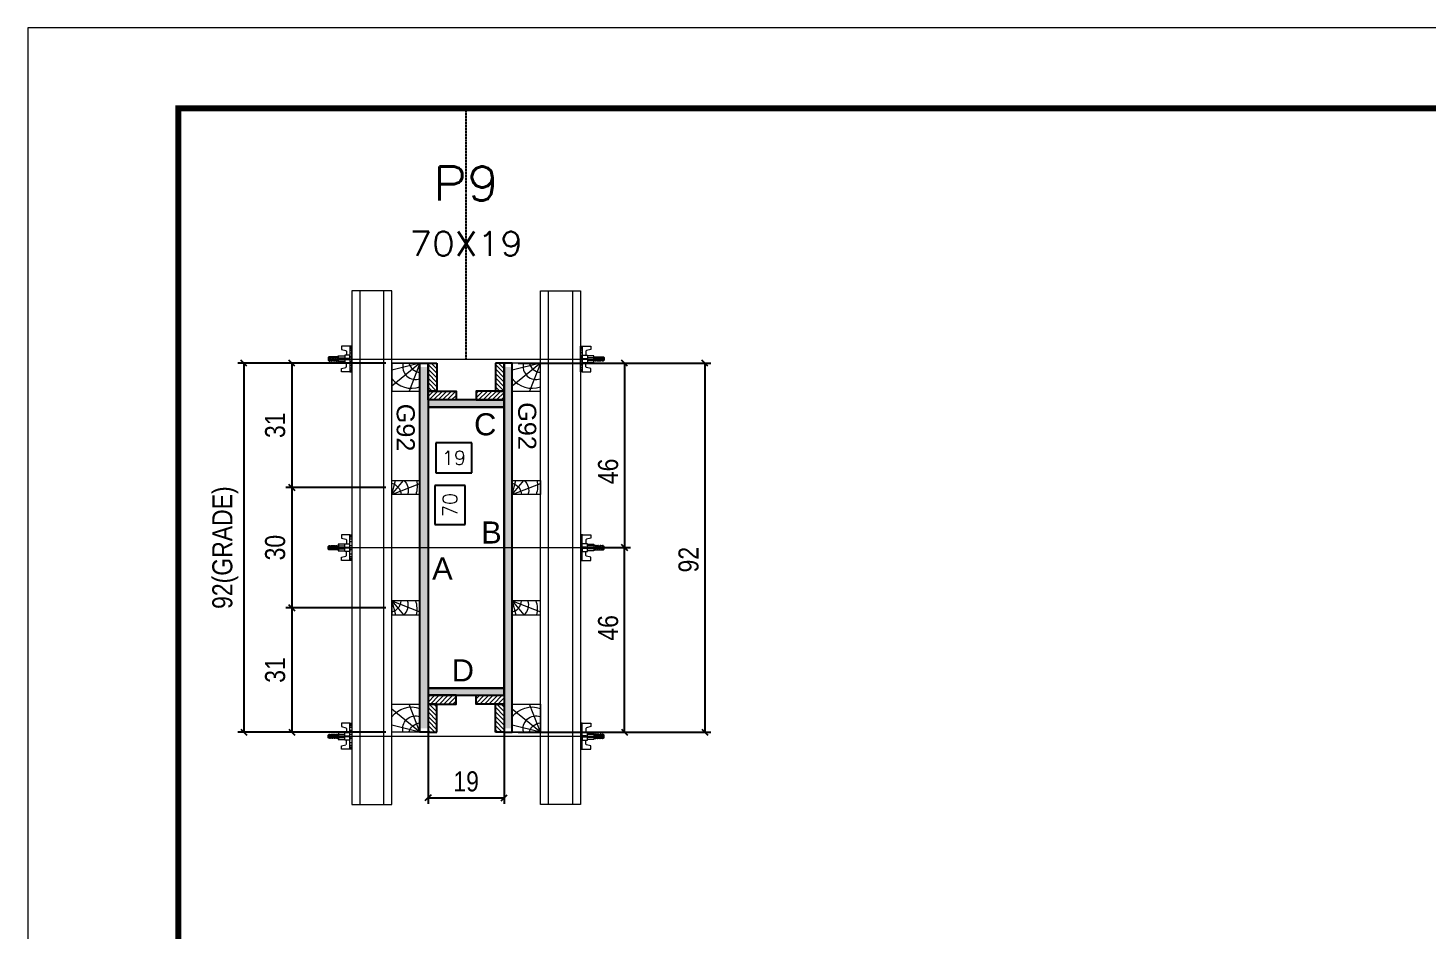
# Model space of a CAD drawing. Extents: x 808 to 7089, y -98 to 17032.
# Drawn here: x 808 to 1505, y 2800 to 3250 of the extents above; entities that cross this region are included whole.
import ezdxf
from ezdxf.enums import TextEntityAlignment as Align

# ---------------------------------------------------------------- set-up
doc = ezdxf.new("R2010")
doc.units = 0
doc.linetypes.add('DASHED', pattern=[0.75, 0.5, -0.25])
doc.linetypes.add('HIDDEN', pattern=[0.375, 0.25, -0.125])
for name, color, linetype in [('CHAPA', 1, 'Continuous'), ('Cota Seção (2x)', 241, 'Continuous'), ('MEIO_PONT', 93, 'Continuous'), ('Painéis', 200, 'Continuous'), ('SARRAFO', 251, 'Continuous'), ('Texto de Titulo', 7, 'Continuous'), ('Texto Qtd Sarr', 242, 'Continuous'), ('TEXTO_GERAL', 7, 'Continuous')]:
    doc.layers.add(name, color=color, linetype=linetype)
for name, color, linetype, lineweight in [('Folhas', 255, 'Continuous', 9), ('Hachura', 251, 'Continuous', 9), ('Madeira', 126, 'Continuous', 18), ('Perfil Metálico', 224, 'Continuous', 18), ('SARRAFO DE PRESSAO', 251, 'DASHED', 9), ('Texto Seção', 7, 'Continuous', 15)]:
    doc.layers.add(name, color=color, linetype=linetype, lineweight=lineweight)
doc.styles.add('ARIAL', font='arial.ttf')
doc.styles.add('COTA TECNICA 2X', font='techl___.ttf', dxfattribs={"height": 10})
doc.styles.add('ROMANS', font='romans.shx')
doc.styles.add('SANSSERIF', font='sas_____.pfb')
doc.dimstyles.new('SECAO PILAR', dxfattribs={"dimtxt": 10, "dimasz": 3, "dimexe": 3, "dimexo": 3, "dimgap": 3, "dimtad": 1, "dimdec": 1, "dimlfac": 0.5, "dimzin": 12, "dimdsep": 46, "dimtxsty": 'COTA TECNICA 2X', "dimblk1": 'OBLIQUE', "dimblk2": 'OBLIQUE', "dimsah": 1, "dimcen": 0.9, "dimclrd": 256, "dimclre": 256, "dimclrt": 256, "dimadec": 1, "dimazin": 3, "dimtfac": 1, "dimtdec": 1, "dimtmove": 0, "dimatfit": 3, "dimfxl": 1, "dimtolj": 1, "dimtzin": 12, "dimarcsym": 0})
doc.dimstyles.new('SECÇÃO 2', dxfattribs={"dimtxt": 7, "dimasz": 6, "dimexe": 0.18, "dimexo": 2, "dimgap": -4, "dimtad": 3, "dimdec": 1, "dimlfac": 0.5, "dimzin": 12, "dimdsep": 46, "dimtxsty": 'ROMANS', "dimblk": 'ARCHTICK', "dimcen": 0.09, "dimse1": 1, "dimse2": 1, "dimsd1": 1, "dimsd2": 1, "dimclrd": 180, "dimclre": 5, "dimclrt": 1, "dimadec": 0, "dimazin": 3, "dimtfac": 1, "dimtdec": 1, "dimtofl": 0, "dimtmove": 0, "dimatfit": 3, "dimldrblk": 'ARCHTICK', "dimfxl": 1, "dimtolj": 1, "dimtzin": 0, "dimarcsym": 0})
pattern_1 = [(135, (-21883.8774, 12401.5258), (-1.12253202, -1.12253202), [])]
pattern_2 = [(135, (-21883.8774, 12206.5258), (-1.12253202, -1.12253202), [])]
pattern_3 = [(45, (10510.4826, 25808.3821), (-1.12253202, 1.12253202), [])]
pattern_4 = [(45, (10510.4826, 25848.3821), (-1.12253202, 1.12253202), [])]

# ---------------------------------------------------------------- blocks, each defined once
blk = doc.blocks.new('9999999999')
at = {"layer": 'Folhas'}
blk.add_lwpolyline([(98138.98, 34190.21), (99623.98, 34190.21), (99623.98, 35240.21), (98138.98, 35240.21)], close=True, dxfattribs=at)
at = {"layer": 'Folhas', "color": 30, "const_width": 3}
blk.add_lwpolyline([(98213.98, 34230.21), (99583.98, 34230.21), (99583.98, 35200.21), (98213.98, 35200.21)], close=True, dxfattribs=at)
blk = doc.blocks.new('titulo1')
at = {"layer": 'Defpoints', "color": 252, "linetype": 'HIDDEN', "ltscale": 2}
blk.add_line((0, 0), (0, 125), dxfattribs=at)
at = {"layer": 'Defpoints', "style": 'ROMANS', "oblique": 15}
blk.add_attdef('FOLHA', text='', height=10, dxfattribs=at).set_placement((0, 15.58), align=Align.MIDDLE_CENTER)
at = {"layer": 'Texto Qtd Sarr', "color": 3, "style": 'ROMANS', "oblique": 15}
for tag, height, p in [('TITULO', 17, (0, 71.45)), ('SEÇÃO', 12, (0, 41.55))]:
    blk.add_attdef(tag, text='', height=height, dxfattribs=at).set_placement(p, align=Align.MIDDLE_CENTER)
blk = doc.blocks.new('*D189')
at = {"layer": 'Cota Seção (2x)', "color": 180, "lineweight": -2, "transparency": 16777216}
for p, q in [((1026, 3021.48), (1011, 3021.48)), ((1011, 3021.48), (1011, 3002.14)), ((1026, 3002.14), (1026, 3021.48)), ((1011, 3002.14), (1026, 3002.14))]:
    blk.add_line(p, q, dxfattribs=at)
at = {"layer": 'Defpoints', "color": 0, "transparency": 16777216}
for p in [(1007.53, 3060.57), (1007.53, 2920.57), (1030, 2920.57)]:
    blk.add_point(p, dxfattribs=at)
at = {"layer": 'Cota Seção (2x)', "color": 1, "transparency": 16777216, "insert": (1018.5, 3011.81), "char_height": 7, "attachment_point": 5, "rotation": 90, "style": 'ROMANS'}
blk.add_mtext('\\A1;70', dxfattribs=at)
blk = doc.blocks.new('_ArchTick')
at = {"color": 0, "linetype": 'ByBlock', "const_width": 0.15}
blk.add_lwpolyline([(-0.5, -0.5), (0.5, 0.5)], dxfattribs=at)
blk = doc.blocks.new('*D190')
at = {"layer": 'Cota Seção (2x)', "color": 180, "lineweight": -2, "transparency": 16777216}
for p, q in [((1029.45, 3042.78), (1011.45, 3042.78)), ((1011.45, 3042.78), (1011.45, 3027.78)), ((1029.45, 3027.78), (1029.45, 3042.78)), ((1011.45, 3027.78), (1029.45, 3027.78))]:
    blk.add_line(p, q, dxfattribs=at)
at = {"layer": 'Defpoints', "color": 0, "transparency": 16777216}
for p in [(1007.53, 3060.57), (1045.53, 3060.57), (1045.53, 3023.78)]:
    blk.add_point(p, dxfattribs=at)
at = {"layer": 'Cota Seção (2x)', "color": 1, "transparency": 16777216, "insert": (1020.45, 3035.28), "char_height": 7, "attachment_point": 5, "style": 'ROMANS'}
blk.add_mtext('\\A1;19', dxfattribs=at)
blk = doc.blocks.new('_Oblique')
at = {"color": 0, "linetype": 'ByBlock', "lineweight": -2}
blk.add_line((-0.5, -0.5), (0.5, 0.5), dxfattribs=at)
blk = doc.blocks.new('*D1601')
at = {"layer": 'Cota Seção (2x)', "lineweight": -2, "transparency": 16777216}
for p, q in [((1007.53, 2913.97), (1007.53, 2862.94)), ((1045.53, 2913.97), (1045.53, 2862.94)), ((1007.53, 2865.94), (1045.53, 2865.94))]:
    blk.add_line(p, q, dxfattribs=at)
at = {"layer": 'Defpoints', "color": 0, "transparency": 16777216}
for p in [(1007.53, 2916.97), (1045.53, 2916.97), (1045.53, 2865.94)]:
    blk.add_point(p, dxfattribs=at)
at = {"layer": 'Cota Seção (2x)', "lineweight": -2, "transparency": 16777216, "xscale": 3, "yscale": 3, "zscale": 3, "rotation": 180}
blk.add_blockref('_Oblique', (1007.53, 2865.94), dxfattribs=at)
at = {"layer": 'Cota Seção (2x)', "lineweight": -2, "transparency": 16777216, "xscale": 3, "yscale": 3, "zscale": 3}
blk.add_blockref('_Oblique', (1045.53, 2865.94), dxfattribs=at)
at = {"layer": 'Cota Seção (2x)', "transparency": 16777216, "insert": (1026.53, 2874.02), "char_height": 10, "attachment_point": 5, "style": 'COTA TECNICA 2X'}
blk.add_mtext('\\A1;19', dxfattribs=at)
blk = doc.blocks.new('*D191')
at = {"layer": 'Cota Seção (2x)', "lineweight": -2, "transparency": 16777216}
for p, q in [((986.53, 3082.57), (912.75, 3082.57)), ((915.75, 3082.57), (915.75, 2898.57)), ((986.53, 2898.57), (912.75, 2898.57))]:
    blk.add_line(p, q, dxfattribs=at)
at = {"layer": 'Defpoints', "color": 0, "transparency": 16777216}
for p in [(989.53, 3082.57), (915.75, 2898.57), (989.53, 2898.57)]:
    blk.add_point(p, dxfattribs=at)
at = {"layer": 'Cota Seção (2x)', "lineweight": -2, "transparency": 16777216, "xscale": 3, "yscale": 3, "zscale": 3}
for p, rotation in [((915.75, 3082.57), 90), ((915.75, 2898.57), 270)]:
    blk.add_blockref('_Oblique', p, dxfattribs=dict(at, rotation=rotation))
at = {"layer": 'Cota Seção (2x)', "transparency": 16777216, "insert": (906.53, 2990.57), "char_height": 10, "attachment_point": 5, "rotation": 90, "style": 'COTA TECNICA 2X'}
blk.add_mtext('\\A1;92(GRADE)', dxfattribs=at)
blk = doc.blocks.new('*D192')
at = {"layer": 'Cota Seção (2x)', "lineweight": -2, "transparency": 16777216}
for p, q in [((986.53, 2960.57), (936.6, 2960.57)), ((939.6, 2960.57), (939.6, 2898.57)), ((986.53, 2898.57), (936.6, 2898.57))]:
    blk.add_line(p, q, dxfattribs=at)
at = {"layer": 'Defpoints', "color": 0, "transparency": 16777216}
for p in [(989.53, 2960.57), (939.6, 2898.57), (989.53, 2898.57)]:
    blk.add_point(p, dxfattribs=at)
at = {"layer": 'Cota Seção (2x)', "lineweight": -2, "transparency": 16777216, "xscale": 3, "yscale": 3, "zscale": 3}
for p, rotation in [((939.6, 2960.57), 90), ((939.6, 2898.57), 270)]:
    blk.add_blockref('_Oblique', p, dxfattribs=dict(at, rotation=rotation))
at = {"layer": 'Cota Seção (2x)', "transparency": 16777216, "insert": (931.38, 2929.57), "char_height": 10, "attachment_point": 5, "rotation": 90, "style": 'COTA TECNICA 2X'}
blk.add_mtext('\\A1;31', dxfattribs=at)
blk = doc.blocks.new('*D193')
at = {"layer": 'Cota Seção (2x)', "lineweight": -2, "transparency": 16777216}
for p, q in [((986.53, 3082.57), (936.6, 3082.57)), ((939.6, 3082.57), (939.6, 3020.57)), ((986.53, 3020.57), (936.6, 3020.57))]:
    blk.add_line(p, q, dxfattribs=at)
at = {"layer": 'Defpoints', "color": 0, "transparency": 16777216}
for p in [(989.53, 3082.57), (939.6, 3020.57), (989.53, 3020.57)]:
    blk.add_point(p, dxfattribs=at)
at = {"layer": 'Cota Seção (2x)', "lineweight": -2, "transparency": 16777216, "xscale": 3, "yscale": 3, "zscale": 3}
for p, rotation in [((939.6, 3082.57), 90), ((939.6, 3020.57), 270)]:
    blk.add_blockref('_Oblique', p, dxfattribs=dict(at, rotation=rotation))
at = {"layer": 'Cota Seção (2x)', "transparency": 16777216, "insert": (931.38, 3051.57), "char_height": 10, "attachment_point": 5, "rotation": 90, "style": 'COTA TECNICA 2X'}
blk.add_mtext('\\A1;31', dxfattribs=at)
blk = doc.blocks.new('*D194')
at = {"layer": 'Cota Seção (2x)', "lineweight": -2, "transparency": 16777216}
for p, q in [((986.53, 3020.57), (936.6, 3020.57)), ((939.6, 3020.57), (939.6, 2960.57)), ((986.53, 2960.57), (936.6, 2960.57))]:
    blk.add_line(p, q, dxfattribs=at)
at = {"layer": 'Defpoints', "color": 0, "transparency": 16777216}
for p in [(989.53, 3020.57), (939.6, 2960.57), (989.53, 2960.57)]:
    blk.add_point(p, dxfattribs=at)
at = {"layer": 'Cota Seção (2x)', "lineweight": -2, "transparency": 16777216, "xscale": 3, "yscale": 3, "zscale": 3}
for p, rotation in [((939.6, 3020.57), 90), ((939.6, 2960.57), 270)]:
    blk.add_blockref('_Oblique', p, dxfattribs=dict(at, rotation=rotation))
at = {"layer": 'Cota Seção (2x)', "transparency": 16777216, "insert": (931.38, 2990.57), "char_height": 10, "attachment_point": 5, "rotation": 90, "style": 'COTA TECNICA 2X'}
blk.add_mtext('\\A1;30', dxfattribs=at)
blk = doc.blocks.new('*D195')
at = {"layer": 'Cota Seção (2x)', "lineweight": -2, "transparency": 16777216}
for p, q in [((1052.53, 3082.57), (1148.51, 3082.57)), ((1145.51, 3082.57), (1145.51, 2898.57)), ((1052.53, 2898.57), (1148.51, 2898.57))]:
    blk.add_line(p, q, dxfattribs=at)
at = {"layer": 'Defpoints', "color": 0, "transparency": 16777216}
for p in [(1049.53, 3082.57), (1049.53, 2898.57), (1145.51, 2898.57)]:
    blk.add_point(p, dxfattribs=at)
at = {"layer": 'Cota Seção (2x)', "lineweight": -2, "transparency": 16777216, "xscale": 3, "yscale": 3, "zscale": 3}
for p, rotation in [((1145.51, 3082.57), 90), ((1145.51, 2898.57), 270)]:
    blk.add_blockref('_Oblique', p, dxfattribs=dict(at, rotation=rotation))
at = {"layer": 'Cota Seção (2x)', "transparency": 16777216, "insert": (1137.42, 2984.57), "char_height": 10, "attachment_point": 5, "rotation": 90, "style": 'COTA TECNICA 2X'}
blk.add_mtext('\\A1;92', dxfattribs=at)
blk = doc.blocks.new('*D196')
at = {"layer": 'Cota Seção (2x)', "lineweight": -2, "transparency": 16777216}
for p, q in [((1086.53, 3082.57), (1108.43, 3082.57)), ((1105.43, 3082.57), (1105.43, 2990.58)), ((1086.53, 2990.58), (1108.43, 2990.58))]:
    blk.add_line(p, q, dxfattribs=at)
at = {"layer": 'Defpoints', "color": 0, "transparency": 16777216}
for p in [(1083.53, 3082.57), (1083.53, 2990.58), (1105.43, 2990.58)]:
    blk.add_point(p, dxfattribs=at)
at = {"layer": 'Cota Seção (2x)', "lineweight": -2, "transparency": 16777216, "xscale": 3, "yscale": 3, "zscale": 3}
for p, rotation in [((1105.43, 3082.57), 90), ((1105.43, 2990.58), 270)]:
    blk.add_blockref('_Oblique', p, dxfattribs=dict(at, rotation=rotation))
at = {"layer": 'Cota Seção (2x)', "transparency": 16777216, "insert": (1097.33, 3028.58), "char_height": 10, "attachment_point": 5, "rotation": 90, "style": 'COTA TECNICA 2X'}
blk.add_mtext('\\A1;46', dxfattribs=at)
blk = doc.blocks.new('*D197')
at = {"layer": 'Cota Seção (2x)', "lineweight": -2, "transparency": 16777216}
for p, q in [((1086.53, 2990.58), (1108.43, 2990.58)), ((1105.43, 2898.57), (1105.43, 2990.58)), ((1086.53, 2898.57), (1108.43, 2898.57))]:
    blk.add_line(p, q, dxfattribs=at)
at = {"layer": 'Defpoints', "color": 0, "transparency": 16777216}
for p in [(1083.53, 2990.58), (1105.43, 2990.58), (1083.53, 2898.57)]:
    blk.add_point(p, dxfattribs=at)
at = {"layer": 'Cota Seção (2x)', "lineweight": -2, "transparency": 16777216, "xscale": 3, "yscale": 3, "zscale": 3}
for p, rotation in [((1105.43, 2990.58), 90), ((1105.43, 2898.57), 270)]:
    blk.add_blockref('_Oblique', p, dxfattribs=dict(at, rotation=rotation))
at = {"layer": 'Cota Seção (2x)', "transparency": 16777216, "insert": (1097.33, 2950.58), "char_height": 10, "attachment_point": 5, "rotation": 90, "style": 'COTA TECNICA 2X'}
blk.add_mtext('\\A1;46', dxfattribs=at)
blk = doc.blocks.new('C')
at = {"layer": 'Hachura', "color": 0}
for p, q in [((0, 3.22), (0, -3.22)), ((0.45, 3.22), (0, 3.22)), ((0.46, 3.16), (0, 3.16)), ((0.46, 3.05), (0, 3.05)), ((0.46, 2.88), (0, 2.88)), ((0, 2.75), (0, -1.16)), ((0.46, 2.65), (0, 2.65)), ((0.46, 2.23), (0, 2.23)), ((0.46, 1.51), (0, 1.51)), ((0.39, 0.49), (0.17, 0.49)), ((0.45, -3.23), (0.45, 3.22)), ((0.45, 3.22), (2.58, 3.22)), ((1.74, 0.97), (0.45, 0.97)), ((1.45, 0.1), (0.45, 0.1)), ((1.35, 1.94), (1.35, 0.96)), ((2.58, 2.39), (1.47, 2.09)), ((1.74, -0.97), (1.74, 0.97)), ((1.74, 0.97), (1.74, 0.84)), ((1.74, 0.97), (1.74, 0.84)), ((1.74, 0.84), (3.35, 0.84)), ((3.35, 0.45), (1.74, 0.45)), ((2.58, 3.22), (2.58, 2.39)), ((3.32, 0.84), (3.32, -0.84)), ((3.35, 0.84), (3.35, -0.84)), ((3.68, 0.45), (3.35, 0.45)), ((3.84, -0.52), (3.35, 0.45)), ((3.35, 0.06), (3.67, -0.57)), ((3.68, 0.45), (4.16, -0.52)), ((3.72, 0.5), (4.25, -0.57)), ((4.37, -0.55), (3.83, 0.53)), ((4.15, 0.45), (3.93, 0.45)), ((4.42, -0.52), (3.93, 0.45)), ((4.15, 0.45), (4.26, 0.45)), ((4.26, 0.45), (4.74, -0.52)), ((4.3, 0.5), (4.83, -0.57)), ((4.95, -0.55), (4.41, 0.53)), ((4.51, 0.45), (4.84, 0.45)), ((5, -0.52), (4.51, 0.45)), ((4.84, 0.45), (5.32, -0.52)), ((4.88, 0.5), (5.41, -0.57)), ((5.53, -0.55), (4.99, 0.53)), ((5.58, -0.52), (5.09, 0.45)), ((5.42, 0.45), (5.09, 0.45)), ((5.58, -0.52), (5.09, 0.45)), ((5.42, 0.45), (5.74, -0.19)), ((5.46, 0.5), (5.74, -0.07)), ((5.74, 0.19), (5.57, 0.53)), ((5.74, 0.32), (5.68, 0.45)), ((5.68, 0.45), (5.74, 0.45)), ((5.74, 0.45), (5.9, 0.29)), ((5.74, 0.45), (5.74, -0.52)), ((5.9, -0.36), (5.9, 0.29)), ((0.45, 0), (0, 0)), ((0.46, -1.52), (0, -1.52)), ((0.46, -2.23), (0, -2.23)), ((0.46, -2.65), (0, -2.65)), ((0.46, -2.88), (0, -2.88)), ((0.46, -3.05), (0, -3.05)), ((0.46, -3.16), (0, -3.16)), ((0, -3.22), (2.57, -3.22)), ((0.08, -0.48), (0.29, -0.48)), ((0.29, -0.48), (0.4, -0.48)), ((0.45, 0), (0.45, -0.97)), ((0.45, -0.16), (1.45, -0.16)), ((0.45, -0.65), (0.45, -0.32)), ((0.45, -3.23), (0.45, -0.65)), ((0.45, -0.97), (1.74, -0.97)), ((1.35, -1.94), (1.35, -0.97)), ((2.58, -2.39), (1.47, -2.1)), ((3.35, -0.32), (1.74, -0.32)), ((3.35, -0.84), (1.74, -0.84)), ((2.58, -3.23), (2.58, -2.39)), ((3.35, -0.07), (3.58, -0.52)), ((3.35, -0.52), (3.58, -0.52)), ((3.84, -0.52), (4.16, -0.52)), ((4.42, -0.52), (4.74, -0.52)), ((4.63, -0.52), (4.74, -0.52)), ((5, -0.52), (5.32, -0.52)), ((5.58, -0.52), (5.74, -0.52)), ((5.74, -0.52), (5.9, -0.36)), ((5.74, -0.52), (5.74, -0.52))]:
    blk.add_line(p, q, dxfattribs=at)
for centre, radius, start, end in [((1.52, 1.94), 0.161, 104.7436, 180), ((1.44, -0.03), 0.129, 272.695, 87.305), ((3.81, 0.39), 0.143, 25.5688, 154.4312), ((4.39, 0.39), 0.143, 25.5688, 154.4312), ((4.97, 0.39), 0.143, 25.5688, 154.4312), ((5.55, 0.39), 0.143, 25.5688, 154.4312), ((0.17, -0.37), 0.174, 221.744, 317.8592), ((1.52, -1.94), 0.161, 180, 255.2564), ((3.71, -0.4), 0.174, 222.1408, 318.256), ((4.29, -0.4), 0.174, 222.1408, 318.256), ((4.87, -0.4), 0.174, 222.1408, 318.256), ((5.45, -0.4), 0.174, 222.1408, 318.256), ((5.61, -0.4), 0.174, 317.8592, 318.256)]:
    blk.add_arc(centre, radius, start, end, dxfattribs=at)
blk = doc.blocks.new('PONTALETE')
at = {"layer": 'Madeira'}
for q in [(2.71, 7), (7, 5.76), (7, 1.74)]:
    blk.add_line((0, 0), q, dxfattribs=at)
blk.add_lwpolyline([(0, 0), (7, 0), (7, 7), (0, 7)], close=True, dxfattribs=at)
for centre, radius, start, end in [((2.04, 0.06), 6.23, 37.2818, 109.0913), ((1.09, 0.9), 3.19, 343.603, 109.9847), ((-0.21, -0.78), 3.09, 14.6322, 86.0383)]:
    blk.add_arc(centre, radius, start, end, dxfattribs=at)
blk = doc.blocks.new('MEIO PONTALETE')
at = {"layer": 'Madeira'}
for q in [(2.71, 7), (3.5, 2.88), (3.5, 0.87)]:
    blk.add_line((0, 0), q, dxfattribs=at)
blk.add_lwpolyline([(0, 0), (3.5, 0), (3.5, 7), (0, 7)], close=True, dxfattribs=at)
for centre, radius, start, end in [((2.04, 0.06), 6.23, 76.4499, 109.0913), ((1.09, 0.9), 3.19, 40.9063, 109.9847), ((-0.21, -0.78), 3.09, 14.6322, 86.0383)]:
    blk.add_arc(centre, radius, start, end, dxfattribs=at)

msp = doc.modelspace()

# ---------------------------------------------------------------- hatches: boundary and pattern name
at = {"layer": 'Hachura'}
h = msp.add_hatch(dxfattribs=at)
h.set_pattern_fill('ANSI31', color=256, scale=0.5, angle=90, style=0)
h.set_pattern_definition(pattern_2)
h.paths.add_polyline_path([(1007.53, 3068.57), (1011.93, 3068.57), (1011.93, 3082.57), (1007.53, 3082.57)])
h = msp.add_hatch(dxfattribs=at)
h.set_pattern_fill('ANSI31', color=256, scale=0.5, angle=90, style=0)
h.set_pattern_definition(pattern_2)
h.paths.add_polyline_path([(1045.53, 3068.57), (1041.13, 3068.57), (1041.13, 3082.57), (1045.53, 3082.57)])
h = msp.add_hatch(color=256, dxfattribs=at)
h.dxf.hatch_style = 1
h.paths.add_polyline_path([(1007.53, 2900.57), (1003.53, 2900.57), (1003.53, 3080.57), (1007.53, 3080.57)])
h = msp.add_hatch(color=256, dxfattribs=at)
h.dxf.hatch_style = 1
h.paths.add_polyline_path([(1007.53, 2900.57), (1003.53, 2900.57), (1003.53, 3080.57), (1007.53, 3080.57)])
h = msp.add_hatch(color=256, dxfattribs=at)
h.dxf.hatch_style = 1
h.paths.add_polyline_path([(1045.53, 2900.57), (1049.53, 2900.57), (1049.53, 3080.57), (1045.53, 3080.57)])
h = msp.add_hatch(color=256, dxfattribs=at)
h.dxf.hatch_style = 1
h.paths.add_polyline_path([(1045.53, 2900.57), (1049.53, 2900.57), (1049.53, 3080.57), (1045.53, 3080.57)])
h = msp.add_hatch(dxfattribs=at)
h.set_pattern_fill('ANSI31', color=256, scale=0.5, style=0)
h.set_pattern_definition(pattern_4)
h.paths.add_polyline_path([(1021.53, 3064.17), (1021.53, 3068.57), (1007.53, 3068.57), (1007.53, 3064.17)])
h = msp.add_hatch(dxfattribs=at)
h.set_pattern_fill('ANSI31', color=256, scale=0.5, style=0)
h.set_pattern_definition(pattern_4)
h.paths.add_polyline_path([(1031.53, 3064.17), (1031.53, 3068.57), (1045.53, 3068.57), (1045.53, 3064.17)])
h = msp.add_hatch(color=256, dxfattribs=at)
h.dxf.hatch_style = 1
h.paths.add_polyline_path([(1007.53, 3064.17), (1007.53, 3060.57), (1045.53, 3060.57), (1045.53, 3064.17)])
h = msp.add_hatch(color=256, dxfattribs=at)
h.dxf.hatch_style = 1
h.paths.add_polyline_path([(1007.53, 3064.17), (1007.53, 3060.57), (1045.53, 3060.57), (1045.53, 3064.17)])
h = msp.add_hatch(color=256, dxfattribs=at)
h.dxf.hatch_style = 1
h.paths.add_polyline_path([(1007.53, 2920.57), (1007.53, 2916.97), (1045.53, 2916.97), (1045.53, 2920.57)])
h = msp.add_hatch(color=256, dxfattribs=at)
h.dxf.hatch_style = 1
h.paths.add_polyline_path([(1007.53, 2920.57), (1007.53, 2916.97), (1045.53, 2916.97), (1045.53, 2920.57)])
h = msp.add_hatch(dxfattribs=at)
h.set_pattern_fill('ANSI31', color=256, scale=0.5, style=0)
h.set_pattern_definition(pattern_3)
h.paths.add_polyline_path([(1021.53, 2916.97), (1021.53, 2912.57), (1007.53, 2912.57), (1007.53, 2916.97)])
h = msp.add_hatch(dxfattribs=at)
h.set_pattern_fill('ANSI31', color=256, scale=0.5, style=0)
h.set_pattern_definition(pattern_3)
h.paths.add_polyline_path([(1031.53, 2916.97), (1031.53, 2912.57), (1045.53, 2912.57), (1045.53, 2916.97)])
h = msp.add_hatch(dxfattribs=at)
h.set_pattern_fill('ANSI31', color=256, scale=0.5, angle=90, style=0)
h.set_pattern_definition(pattern_1)
h.paths.add_polyline_path([(1007.53, 2912.57), (1011.93, 2912.57), (1011.93, 2898.57), (1007.53, 2898.57)])
h = msp.add_hatch(dxfattribs=at)
h.set_pattern_fill('ANSI31', color=256, scale=0.5, angle=90, style=0)
h.set_pattern_definition(pattern_1)
h.paths.add_polyline_path([(1045.53, 2912.57), (1041.13, 2912.57), (1041.13, 2898.57), (1045.53, 2898.57)])

# ---------------------------------------------------------------- linework, layer by layer
at = {"layer": 'CHAPA'}
for points in [[(1007.53, 2898.57), (1003.53, 2898.57), (1003.53, 3082.57), (1007.53, 3082.57)], [(1007.53, 2898.57), (1003.53, 2898.57), (1003.53, 3082.57), (1007.53, 3082.57)], [(1045.53, 2898.57), (1049.53, 2898.57), (1049.53, 3082.57), (1045.53, 3082.57)], [(1045.53, 2898.57), (1049.53, 2898.57), (1049.53, 3082.57), (1045.53, 3082.57)], [(1007.53, 3064.17), (1007.53, 3060.57), (1045.53, 3060.57), (1045.53, 3064.17)], [(1007.53, 3064.17), (1007.53, 3060.57), (1045.53, 3060.57), (1045.53, 3064.17)], [(1007.53, 2920.57), (1007.53, 2916.97), (1045.53, 2916.97), (1045.53, 2920.57)], [(1007.53, 2920.57), (1007.53, 2916.97), (1045.53, 2916.97), (1045.53, 2920.57)]]:
    msp.add_lwpolyline(points, close=True, dxfattribs=at)
at = {"layer": 'Hachura'}
for p, q in [((958.73, 3084.57), (1090.53, 3084.58)), ((958.73, 2990.58), (1090.53, 2990.57)), ((958.73, 2896.57), (1090.53, 2896.56))]:
    msp.add_line(p, q, dxfattribs=at)
at = {"layer": 'Madeira'}
for points in [[(1003.53, 2898.57), (989.53, 2898.57), (989.53, 3082.57), (1003.53, 3082.57)], [(1049.53, 2898.57), (1063.53, 2898.57), (1063.53, 3082.57), (1049.53, 3082.57)]]:
    msp.add_lwpolyline(points, close=True, dxfattribs=at)
at = {"layer": 'Painéis'}
msp.add_lwpolyline([(1045.53, 3060.57), (1007.53, 3060.57), (1007.53, 2920.57), (1045.53, 2920.57)], close=True, dxfattribs=at)
at = {"layer": 'Perfil Metálico'}
for points in [[(969.53, 2862.57), (989.53, 2862.57), (989.53, 3118.57), (969.53, 3118.57)], [(985.53, 3118.57), (973.53, 3118.57), (973.53, 2862.57), (985.53, 2862.57)], [(1083.53, 2862.57), (1063.53, 2862.57), (1063.53, 3118.57), (1083.53, 3118.57)], [(1067.53, 3118.57), (1079.53, 3118.57), (1079.53, 2862.57), (1067.53, 2862.57)]]:
    msp.add_lwpolyline(points, close=True, dxfattribs=at)
at = {"layer": 'SARRAFO'}
for points in [[(1011.93, 3082.57), (1011.93, 3068.57), (1007.53, 3068.57), (1007.53, 3082.57)], [(1041.13, 3082.57), (1041.13, 3068.57), (1045.53, 3068.57), (1045.53, 3082.57)], [(1007.53, 3068.57), (1021.53, 3068.57), (1021.53, 3064.17), (1007.53, 3064.17)], [(1045.53, 3068.57), (1031.53, 3068.57), (1031.53, 3064.17), (1045.53, 3064.17)], [(1007.53, 2912.57), (1021.53, 2912.57), (1021.53, 2916.97), (1007.53, 2916.97)], [(1045.53, 2912.57), (1031.53, 2912.57), (1031.53, 2916.97), (1045.53, 2916.97)], [(1011.93, 2898.57), (1011.93, 2912.57), (1007.53, 2912.57), (1007.53, 2898.57)], [(1041.13, 2898.57), (1041.13, 2912.57), (1045.53, 2912.57), (1045.53, 2898.57)]]:
    msp.add_lwpolyline(points, close=True, dxfattribs=at)

# ---------------------------------------------------------------- block references
at = {"layer": 'Hachura', "linetype": 'Continuous', "yscale": 2, "zscale": 2}
for p, xscale, rotation in [((969.53, 3084.57), 2, 179.9999999999999), ((1083.53, 3084.57), -2, 180)]:
    msp.add_blockref('C', p, dxfattribs=dict(at, xscale=xscale, rotation=rotation))
for p, xscale in [((969.53, 2990.58), -2), ((1083.53, 2990.58), 2), ((969.53, 2896.57), -2), ((1083.53, 2896.57), 2)]:
    msp.add_blockref('C', p, dxfattribs=dict(at, xscale=xscale))
at = {"layer": 'MEIO_PONT'}
for name, p, xscale, yscale, zscale, rotation in [('PONTALETE', (1003.53, 3082.57), 2, 2, 2, 179.9999999999999), ('PONTALETE', (1063.53, 3082.57), 2, 2, 2, 179.9999999999999), ('MEIO PONTALETE', (989.53, 3017.07), -1.999999997962732, 1.999999997962732, 1.999999997962732, 270), ('MEIO PONTALETE', (1049.53, 3017.07), -1.999999997962732, 1.999999997962732, 1.999999997962732, 270), ('MEIO PONTALETE', (989.53, 2964.07), 1.999999997962732, 1.999999997962732, 1.999999997962732, 270), ('MEIO PONTALETE', (1049.53, 2964.07), 1.999999997962732, 1.999999997962732, 1.999999997962732, 270)]:
    msp.add_blockref(name, p, dxfattribs=dict(at, xscale=xscale, yscale=yscale, zscale=zscale, rotation=rotation))
at = {"layer": 'MEIO_PONT', "xscale": -2, "yscale": 2, "zscale": 2}
for p in [(1003.53, 2898.57), (1063.53, 2898.57)]:
    msp.add_blockref('PONTALETE', p, dxfattribs=at)
at = {"layer": 'SARRAFO DE PRESSAO', "color": 6, "linetype": 'ByBlock'}
msp.add_blockref('9999999999', (-97330.81, -31990.63), dxfattribs=at)
at = {"layer": 'Texto Seção'}
ref = msp.add_blockref('titulo1', (1026.53, 3084.58), dxfattribs=at)
ref.add_attrib('TITULO', 'P9', dxfattribs={"layer": 'Texto de Titulo', "color": 7, "height": 17, "style": 'ROMANS', "width": 1.1}).set_placement((1026.53, 3172.08), align=Align.MIDDLE_CENTER)
ref.add_attrib('SEÇÃO', '70X19', dxfattribs={"layer": 'Texto de Titulo', "color": 7, "height": 12, "style": 'ROMANS', "width": 1.1}).set_placement((1026.53, 3142.08), align=Align.MIDDLE_CENTER)

# ---------------------------------------------------------------- texts
at = {"layer": 'TEXTO_GERAL', "color": 0, "linetype": 'Continuous', "style": 'SANSSERIF'}
for p in [(996.43, 3062.3), (1056.98, 3063.06)]:
    msp.add_text('G92', height=9, rotation=270, dxfattribs=at).set_placement(p, align=Align.MIDDLE_LEFT)
at = {"layer": 'TEXTO_GERAL', "style": 'ARIAL'}
for s, p in [('C', (1036.03, 3052.05)), ('B', (1039.14, 2998.13)), ('A', (1014.71, 2980.16)), ('D', (1024.91, 2929.4))]:
    msp.add_text(s, height=11, dxfattribs=at).set_placement(p, align=Align.MIDDLE_CENTER)

# ---------------------------------------------------------------- dimensions: what is measured, and where the dimension line sits
at = {"layer": 'Cota Seção (2x)', "color": 241}
dim = msp.add_linear_dim(base=(915.75, 2898.57), p1=(989.53, 3082.57), p2=(989.53, 2898.57), angle=270, text='<>(GRADE)', dimstyle='SECAO PILAR', dxfattribs=at)
dim.commit()
dim.dimension.update_dxf_attribs({"geometry": '*D191', "text_midpoint": (906.53, 2990.57)})
for base, p1, p2, picture, middle in [((939.6, 3020.57), (989.53, 3082.57), (989.53, 3020.57), '*D193', (931.38, 3051.57)), ((939.6, 2960.57), (989.53, 3020.57), (989.53, 2960.57), '*D194', (931.38, 2990.57)), ((939.6, 2898.57), (989.53, 2960.57), (989.53, 2898.57), '*D192', (931.38, 2929.57))]:
    dim = msp.add_linear_dim(base=base, p1=p1, p2=p2, angle=270, dimstyle='SECAO PILAR', dxfattribs=at)
    dim.commit()
    dim.dimension.update_dxf_attribs({"geometry": picture, "text_midpoint": middle})
for base, p1, p2, angle, dimstyle, picture, middle in [((1145.51, 2898.57), (1049.53, 3082.57), (1049.53, 2898.57), 270, 'SECAO PILAR', '*D195', (1145.51, 2984.57)), ((1105.43, 2990.58), (1083.53, 3082.57), (1083.53, 2990.58), 270, 'SECAO PILAR', '*D196', (1105.43, 3028.58)), ((1030, 2920.57), (1007.53, 3060.57), (1007.53, 2920.57), 270, 'SECÇÃO 2', '*D189', (1030, 3011.81)), ((1105.43, 2990.58), (1083.53, 2898.57), (1083.53, 2990.58), 90, 'SECAO PILAR', '*D197', (1105.43, 2950.58))]:
    dim = msp.add_linear_dim(base=base, p1=p1, p2=p2, angle=angle, dimstyle=dimstyle, dxfattribs=at)
    dim.commit()
    dim.dimension.update_dxf_attribs({"geometry": picture, "text_midpoint": middle, "dimtype": 160})
dim = msp.add_linear_dim(base=(1045.53, 3023.78), p1=(1007.53, 3060.57), p2=(1045.53, 3060.57), dimstyle='SECÇÃO 2', dxfattribs=at)
dim.commit()
dim.dimension.update_dxf_attribs({"geometry": '*D190', "text_midpoint": (1020.45, 3023.78), "dimtype": 160})
dim = msp.add_linear_dim(base=(1045.53, 2865.94), p1=(1007.53, 2916.97), p2=(1045.53, 2916.97), dimstyle='SECAO PILAR', dxfattribs=at)
dim.commit()
dim.dimension.update_dxf_attribs({"geometry": '*D1601', "text_midpoint": (1026.53, 2874.02)})

doc.saveas('drawing.dxf')
